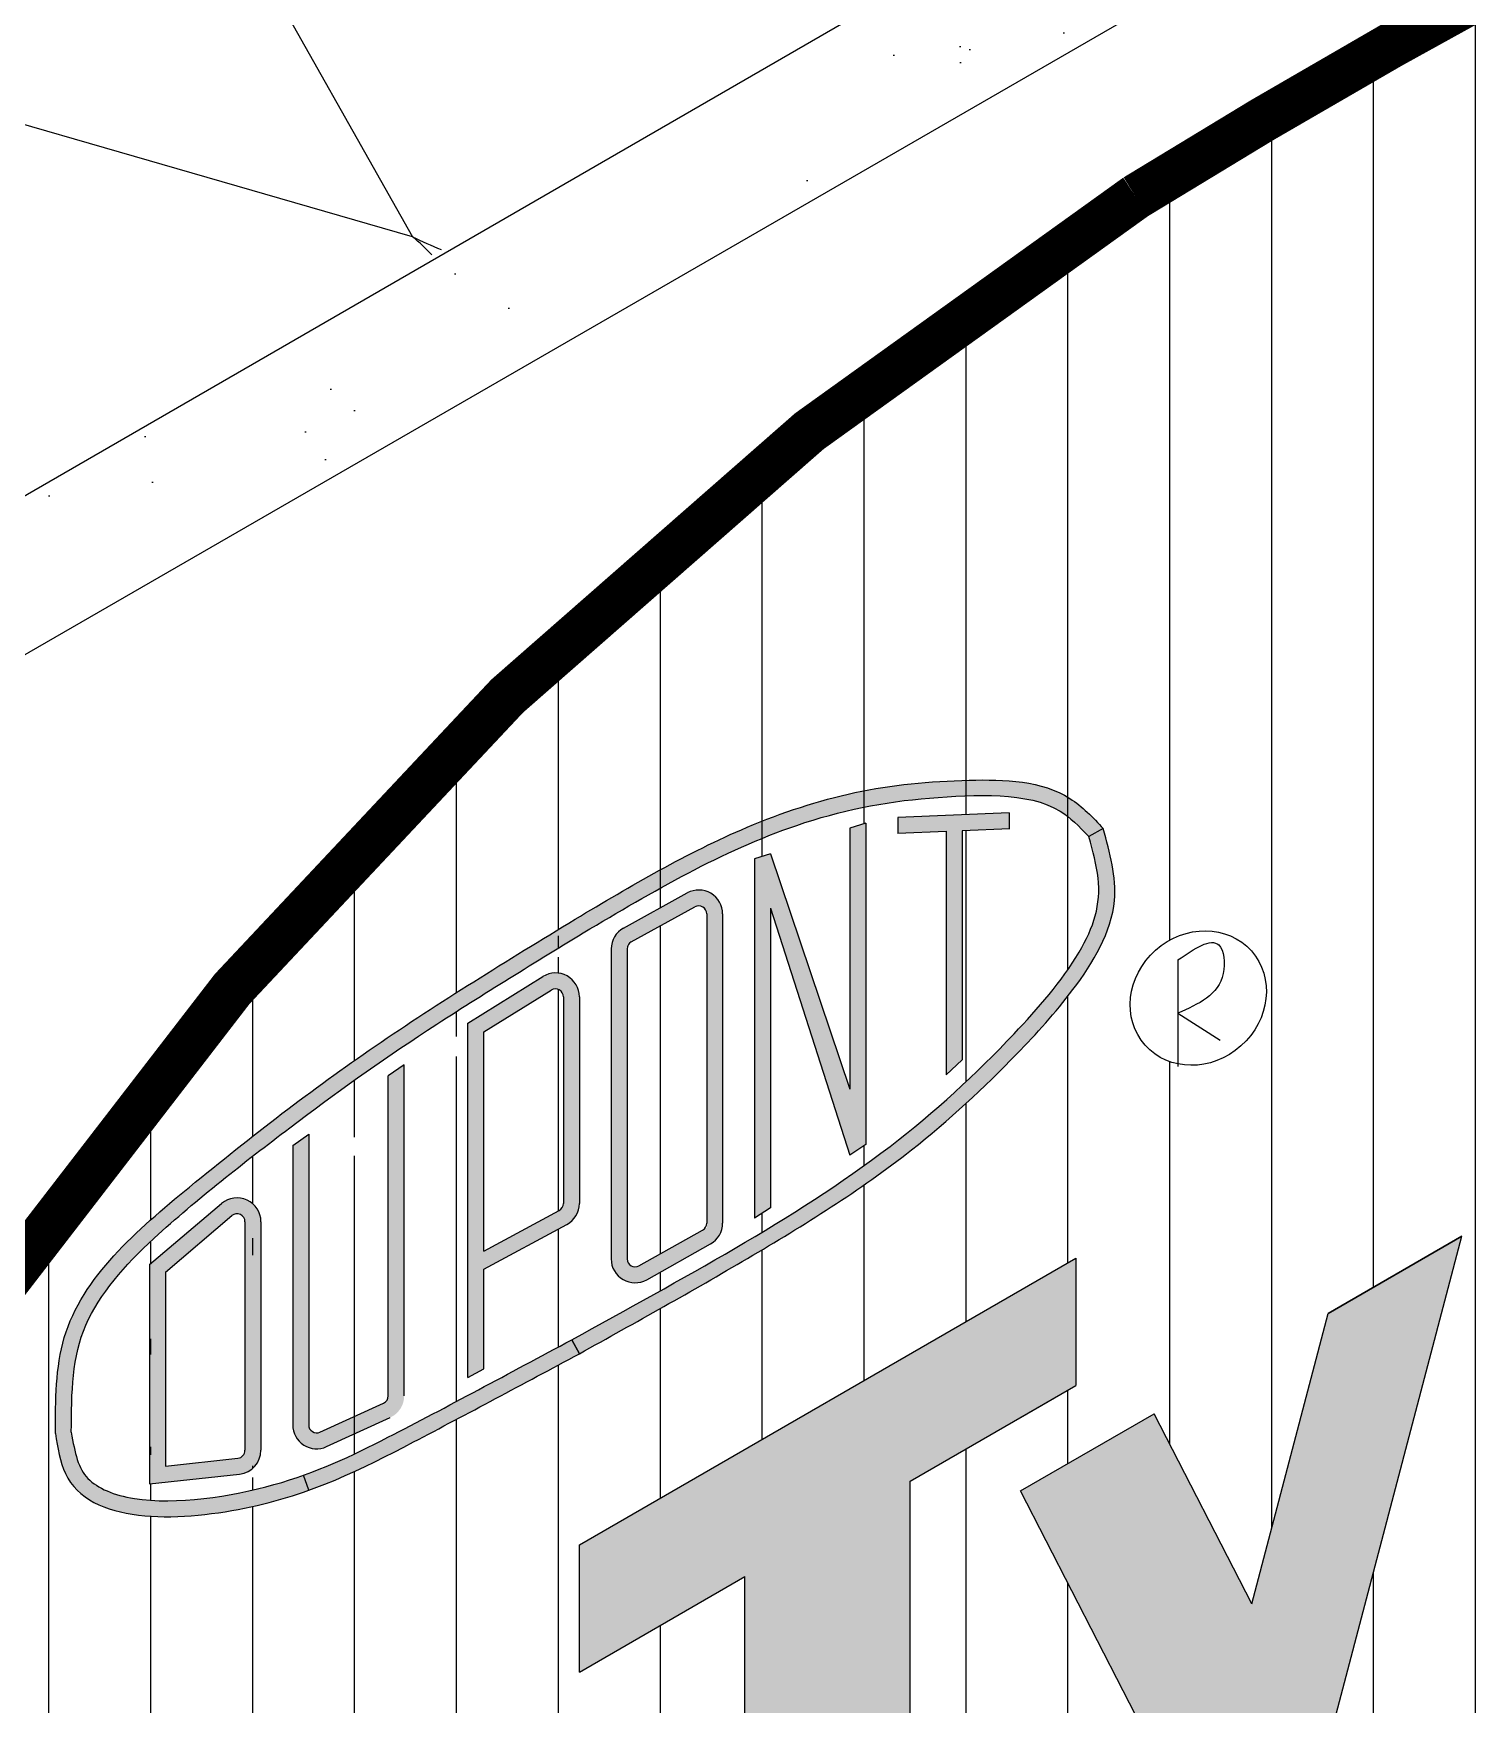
# Model space of a CAD drawing. Extents: x 0 to 51, y 0 to 66.
# Drawn here: x 16.77 to 19.6, y 54.405 to 57.686 of the extents above; entities that cross this region are included whole.
import ezdxf

# ---------------------------------------------------------------- set-up
doc = ezdxf.new("R2010")
doc.units = 0
doc.header["$LTSCALE"] = 1.5
doc.header["$MEASUREMENT"] = 0
doc.linetypes.add('DASHED', pattern=[0.75, 0.5, -0.25])
for name, color, linetype in [('DUPONTLOGO', 242, 'CONTINUOUS'), ('INSULATION', 40, 'CONTINUOUS'), ('STRUCTURE', 252, 'CONTINUOUS'), ('TYVEK', 160, 'DASHED')]:
    doc.layers.add(name, color=color, linetype=linetype)

# ---------------------------------------------------------------- blocks, each defined once
blk = doc.blocks.new('A$C1409495A')
at = {"layer": 'DUPONTLOGO', "color": 242}
for p, q in [((0.2343235615273898, 0.523827359091797), (0.2343235615273898, 1.616091367395711e-07)), ((0.2343235615273898, 0.2619137603504669), (0.4408312526641112, 0.1288168849679323))]:
    blk.add_line(p, q, dxfattribs=at)
blk.add_ellipse((0.333973993873542, 0.3360725358395484), major_axis=(0.2603864479023359, 0.231586749987972), ratio=0.9031737347499492, dxfattribs=at)
blk.add_spline([(0.2343235615273898, 0.523827359091797), (0.4345512185534517, 0.5967801724010542), (0.456416738787766, 0.4563911861724819), (0.2343235615273898, 0.2619137603504669)], degree=3, dxfattribs=at)

msp = doc.modelspace()

# ---------------------------------------------------------------- hatches: boundary and pattern name
at = {"layer": 'DUPONTLOGO'}
h = msp.add_hatch(color=242, dxfattribs=at)
edge = h.paths.add_edge_path()
edge.add_spline(control_points=[(18.86955356903741, 56.12476902220469), (18.84894165084626, 56.14658886426857), (18.78125276686862, 56.21824453183787), (18.59367937397502, 56.22411148387044), (18.38256824072445, 56.20408977210363), (18.11617365821061, 56.11547650507612), (17.94267155601426, 56.01220252696881), (17.83296675322975, 55.9469027337236)], knot_values=[0, 0, 0, 0, 0.220285061790062, 0.7234091388884258, 1.286951353986312, 1.843132986659582, 2.799533914085796, 2.799533914085796, 2.799533914085796, 2.799533914085796], degree=3, periodic=0)
edge.add_spline(control_points=[(17.83296675322975, 55.9469027337236), (17.69972389065578, 55.86551184472192), (17.43549411708173, 55.70410810604169), (17.09990930062855, 55.44583964000078), (16.81308360584043, 55.19879689537103), (16.81282758470479, 55.00208006528858), (16.81274323504925, 54.93726902220469)], knot_values=[0, 0, 0, 0, 1.163314494387957, 2.30693276554946, 3.267609377414544, 3.739631528208764, 3.739631528208764, 3.739631528208764, 3.739631528208764], degree=3, periodic=0)
edge.add_spline(control_points=[(16.81274323504925, 54.93726902220469), (16.81299871264426, 54.93564652311883), (16.81325419023923, 54.93402402403298), (16.81351089021999, 54.93240256565643)], knot_values=[0, 0, 0, 0, 0.0117372134535125, 0.0117372134535125, 0.0117372134535125, 0.0117372134535125], degree=3, periodic=0)
edge.add_line((16.81351089021999, 54.93240256565636), (16.84438523851907, 54.93729186409365))
edge.add_spline(control_points=[(16.8443852385191, 54.93729186409367), (16.84425551383069, 54.93809258390304), (16.84412609815215, 54.93889765350684), (16.84399691099838, 54.93970707741197)], knot_values=[0.001174582396085617, 0.001174582396085617, 0.001174582396085617, 0.001174582396085617, 0.002358172592853305, 0.002358172592853305, 0.002358172592853305, 0.002358172592853305], degree=3, periodic=0)
edge.add_spline(control_points=[(16.84399691100492, 54.93970707737223), (16.8441291217658, 55.01759292418039), (16.84583204278309, 55.08892383380081), (16.89950946743261, 55.21122958654378), (16.94875979349385, 55.26739546563569), (17.09088848412006, 55.39798165038847), (17.18425385686874, 55.46986442570464), (17.36096549641846, 55.60466580316226), (17.44987798146579, 55.66765670140636), (17.64261964207813, 55.79400445244717), (17.74579829332654, 55.85703722900182), (17.8489505001136, 55.92004975743509)], knot_values=[0.001204580648238207, 0.001204580648238207, 0.001204580648238207, 0.001204580648238207, 0.1148556554967574, 0.1148556554967574, 0.2297113109935148, 0.2297113109935148, 0.3984913275604529, 0.3984913275604529, 0.5672713441273911, 0.5672713441273911, 0.7479263056417517, 0.7479263056417517, 0.7479263056417517, 0.7479263056417517], degree=3, periodic=0)
edge.add_spline(control_points=[(17.8489505001136, 55.92004975743509), (17.98536226384209, 56.0012463845798), (18.1208960884907, 56.08105951782609), (18.3531213157286, 56.16023154928895), (18.43864046915638, 56.17766230171731), (18.61858734225174, 56.19168873048005), (18.72222050823297, 56.19755509653503), (18.80393532929196, 56.14744906629817), (18.8220521670471, 56.1294010363785), (18.8414563460266, 56.10898981155468)], knot_values=[0, 0, 0, 0, 0.2378461726929006, 0.2378461726929006, 0.3759363467751121, 0.3759363467751121, 0.5140265208573236, 0.5140265208573236, 0.5560477353908875, 0.5560477353908875, 0.5560477353908875, 0.5560477353908875], degree=3, periodic=0)
edge.add_line((18.84145634602669, 56.10898981155462), (18.86955356903739, 56.12476902220472))
for color, points in [(242, [(18.59248978480659, 56.12057930905227), (18.68489840204319, 56.12454953873775), (18.68489840204333, 56.15582836750492), (18.4661484020433, 56.14643002599014), (18.4661484020433, 56.11515119722297), (18.56123978480656, 56.11923668883587), (18.56123978480656, 55.64139231731711), (18.59248978480656, 55.67065728401722)]), (242, [(18.1848984020433, 55.35973469900564), (18.21614840204307, 55.38039754709122), (18.21614840204353, 55.96847971150949), (18.3723984020433, 55.48371178752008), (18.4036484020433, 55.50437463560583), (18.4036484020433, 56.13573818936518), (18.37239840204353, 56.12569463321422), (18.37239840204353, 55.61294396587989), (18.21614840204342, 56.07547685245912), (18.1848984020433, 56.06543329630806)]), (242, [(17.49739840204342, 55.66077476292394), (17.46614840204342, 55.63938446735618), (17.46614840204319, 55.01101686646402, -0.293438824916739), (17.45702408301389, 54.99680835591867), (17.33202408301386, 54.93961832753776, -0.5462656304043499), (17.30989840204319, 54.95382683808312), (17.3098984020433, 55.52472934773697), (17.27864840204342, 55.50253386562007), (17.27864840204319, 54.95382683808305, 0.5462656304051979), (17.34502544495533, 54.91120130644701), (17.47002544495544, 54.96839133482801, 0.2934388249164515), (17.4973984020433, 55.01101686646403)]), (182, [(19.57319920961216, 55.32418145490719), (19.310939683193, 55.17276584673144), (19.16099717132371, 54.60221062448909), (18.96943333224679, 54.97559706308279), (18.70717380582772, 54.82418145490719), (19.04584894042259, 54.16405320233123), (18.9236801567739, 53.69918145490728), (19.18593968319301, 53.85059706308286)]), (182, [(18.16590792846245, 54.65601902220469), (18.16590792846246, 53.65601902220466), (18.49066745488159, 53.84351902220466), (18.49066745488172, 54.84351902220466), (18.81542698130085, 55.03101902220466), (18.81542698130085, 55.28101902220466), (17.84114840204332, 54.71851902220466), (17.8411484020433, 54.46851902220466)])]:
    msp.add_hatch(color=color, dxfattribs=at).paths.add_polyline_path(points)
h = msp.add_hatch(color=242, dxfattribs=at)
edge = h.paths.add_edge_path()
edge.add_spline(control_points=[(18.86955356903741, 56.12476902220469), (18.88248076748727, 56.07726437144315), (18.91289003703409, 55.96551690076423), (18.81812493672638, 55.80953802304752), (18.67667308544145, 55.65415230129382), (18.47121768629898, 55.46328698933904), (18.17443134454749, 55.27910678733456), (17.95162065836342, 55.15503521923911), (17.84114840204333, 55.09351902220467)], knot_values=[0, 0, 0, 0, 0.07140672790437241, 0.16797347427779, 0.251697098529822, 0.3916885399395568, 0.5846187000068773, 0.7743438912938334, 0.7743438912938334, 0.7743438912938334, 0.7743438912938334], degree=3, periodic=0)
edge.add_line((17.84114840204333, 55.09351902220475), (17.82638285799791, 55.12106519556187))
edge.add_spline(control_points=[(17.82638280199293, 55.12106516440038), (18.04059567811049, 55.24033880544924), (18.25902544236465, 55.35444840788078), (18.5382265734134, 55.56729492700701), (18.61982029043935, 55.64308348289775), (18.74154747000279, 55.77136227827576), (18.78775122161019, 55.8242334030117), (18.85096707196448, 55.93051276699698), (18.86536389806548, 55.9761788212079), (18.85618586209216, 56.05312768108827), (18.8491760268474, 56.08046062619034), (18.8414563460266, 56.10898981155459)], knot_values=[0.0002505584379334802, 0.0002505584379334802, 0.0002505584379334802, 0.0002505584379334802, 0.3681301305683303, 0.3681301305683303, 0.5353339496185356, 0.5353339496185356, 0.6400473331687101, 0.6400473331687101, 0.7273425474151587, 0.7273425474151587, 0.7705355621334626, 0.7705355621334626, 0.7705355621334626, 0.7705355621334626], degree=3, periodic=0)
edge.add_line((18.8414563460266, 56.10898981155462), (18.86955356903732, 56.1247690222047))
h = msp.add_hatch(color=242, dxfattribs=at)
h.paths.add_polyline_path([(18.12239840204319, 55.95730313281419, 0.5705986825332914), (18.052915325573, 55.99836577402631), (17.92791532557288, 55.92954386010747, 0.273399769298696), (17.90364840204319, 55.88848121889536), (17.90364840204342, 55.27973012455995, 0.5736723652120749), (17.97351085375277, 55.23887865348595), (18.09851085375266, 55.30921715998581, 0.2709125763483426), (18.1223984020433, 55.35006863105981)])
h.paths.add_polyline_path([(17.93489840204343, 55.89771517630685), (18.06798737655316, 55.97099067988493, -0.5705986825352866), (18.0911484020433, 55.95730313281426), (18.0911484020433, 55.34093204595712), (17.95818588594642, 55.26611296753531, -0.5736723652121527), (17.9348984020433, 55.27973012455998)], flags=16)
h = msp.add_hatch(color=242, dxfattribs=at)
h.paths.add_polyline_path([(17.62239840204319, 55.04710784299526), (17.65364840205103, 55.06395141109847), (17.65364840214119, 55.25966986334707), (17.81651386736945, 55.34745340109244, 0.2758007751185078), (17.84114840183287, 55.38871630593509), (17.84114840200704, 55.79437583888215, 0.5880955590562669), (17.7695456642694, 55.83419800121648), (17.62239840228648, 55.74282629532031)])
h.paths.add_polyline_path([(17.65364840215747, 55.29517012090865), (17.80168689034502, 55.37496200433438, 0.2758007751164118), (17.80989840183275, 55.38871630594852), (17.80989840200704, 55.79437583889556, 0.5880955590582391), (17.78603082276112, 55.80764989300702), (17.65364840235515, 55.72544647705385)], flags=16)
at = {"layer": 'DUPONTLOGO', "linetype": 'CONTINUOUS'}
h = msp.add_hatch(color=256, dxfattribs=at)
edge = h.paths.add_edge_path()
edge.add_line((16.9973984020433, 55.26849674793117), (16.9973984020433, 54.83786174631568))
edge.add_line((16.9973984020433, 54.83786174631568), (17.1744188763916, 54.85741144371849))
edge.add_arc((17.16927340204319, 54.90400317816496), 0.04687500000000024, 276.3020641363324, 359.9999999999296)
edge.add_line((17.21614840204319, 54.9040031781649), (17.21614840204364, 55.35286320039556))
edge.add_arc((17.16927340204364, 55.35286320039562), 0.04687500000000024, 359.9999999999345, 490.3159340501479)
edge.add_line((17.13894519014633, 55.38860484540696), (16.9973984020433, 55.26849674793118))
edge = h.paths.add_edge_path(flags=16)
edge.add_line((17.02864840204319, 55.25402939120916), (17.0286484020433, 54.8727529097957))
edge.add_line((17.0286484020433, 54.87275290979569), (17.17098856015929, 54.88847260001616))
edge.add_arc((17.16927340204319, 54.90400317816496), 0.01562500000000008, 276.3020641363324, 359.9999999999296)
edge.add_line((17.18489840204307, 54.90400317816494), (17.18489840204364, 55.35286320039561))
edge.add_arc((17.16927340204364, 55.35286320039562), 0.01562500000000008, 359.9999999999345, 490.3159340501479)
edge.add_line((17.15916399807787, 55.36477708206608), (17.02864840204319, 55.25402939120916))
at = {"layer": 'DUPONTLOGO'}
h = msp.add_hatch(color=242, dxfattribs=at)
edge = h.paths.add_edge_path()
edge.add_spline(control_points=[(17.82638280199311, 55.12106516440038), (17.70366845119074, 55.0552821849047), (17.58105532322347, 54.9890074079559), (17.41165894831366, 54.9017163790143), (17.35871039747084, 54.87614874013573), (17.29989939207948, 54.85515729086886)], knot_values=[0.2810519083259743, 0.2810519083259743, 0.2810519083259743, 0.2810519083259743, 0.4864092395876137, 0.4864092395876137, 0.5821236414411974, 0.5821236414411974, 0.5821236414411974, 0.5821236414411974], degree=3, periodic=0)
edge.add_line((17.29989939207945, 54.85515729086886), (17.31040332554055, 54.82572879090927))
edge.add_spline(control_points=[(17.31040332554056, 54.82572879090925), (17.38447812810043, 54.8521727469208), (17.55106902571816, 54.93802810329474), (17.73097692417252, 55.03446392994401), (17.84114840204333, 55.09351902220467)], knot_values=[1.40530041600684, 1.40530041600684, 1.40530041600684, 1.40530041600684, 1.988796057392389, 2.910618207206029, 2.910618207206029, 2.910618207206029, 2.910618207206029], degree=3, periodic=0)
edge.add_line((17.84114834552182, 55.09351899190821), (17.82638280199315, 55.12106516440038))
h = msp.add_hatch(color=242, dxfattribs=at)
edge = h.paths.add_edge_path()
edge.add_line((17.31040332554056, 54.82572879090925), (17.29989939207947, 54.85515729086886))
edge.add_spline(control_points=[(17.29989939207945, 54.85515729086886), (17.28111517839363, 54.84845262962425), (17.26173289979909, 54.84221481352098), (17.15808492652425, 54.81300474979733), (17.04938802683841, 54.79644409678649), (16.92758689219841, 54.81570522772498), (16.89593866777881, 54.82913649733652), (16.85826765837044, 54.86754352068125), (16.8509328423153, 54.89687707390696), (16.8443852385191, 54.93729186409367)], knot_values=[0.002358172592853314, 0.002358172592853314, 0.002358172592853314, 0.002358172592853314, 0.03292931765770496, 0.03292931765770496, 0.1592148645761405, 0.1592148645761405, 0.221312472747484, 0.221312472747484, 0.2810519083259742, 0.2810519083259742, 0.2810519083259742, 0.2810519083259742], degree=3, periodic=0)
edge.add_line((16.8443852385191, 54.93729186409367), (16.81351089022002, 54.93240256565637))
edge.add_spline(control_points=[(16.81351089021999, 54.93240256565643), (16.81769229260425, 54.90599052658185), (16.84331653019638, 54.75735517350954), (17.10860473935418, 54.76475049034376), (17.27152203098251, 54.81184856163516), (17.31040332554056, 54.82572879090925)], knot_values=[0.0117372134535125, 0.0117372134535125, 0.0117372134535125, 0.0117372134535125, 0.2029254331721758, 1.099028038328669, 1.405300416006835, 1.405300416006835, 1.405300416006835, 1.405300416006835], degree=3, periodic=0)
at = {"layer": 'STRUCTURE', "linetype": 'CONTINUOUS'}
h = msp.add_hatch(dxfattribs=at)
h.set_pattern_fill('AR-SAND', color=256, scale=0.25, style=0)
h.set_pattern_definition([(37.50000000000001, (103.7793504065138, 3.500000000000014), (-0.01574833952740204, 0.4817059422532897), [0, -0.38, 0, -0.425, 0, -0.40625]), (7.499999999999999, (103.7793504065138, 3.500000000000014), (0.4424441763169318, 0.7055365163074351), [0, -0.205, 0, -0.3425, 0, -0.13125]), (327.5, (103.4718504065138, 3.500000000000014), (0.7785354654378738, 0.001414763384241124), [0, -0.125, 0, -0.45, 0, -0.5875]), (317.5, (103.4718504065138, 3.500000000000014), (0.7515316511430733, 0.2194188912335623), [0, -0.0625, 0, -0.295, 0, -0.3375])])
h.paths.add_polyline_path([(14.47757610358921, 51.54904427125452, -0.02073115222964427), (14.72348288612952, 53.01589328487336, -0.04506024657635373), (15.05331889485797, 54.091243832628, -0.06032015627787331), (15.52267200237836, 54.93395481086281, -0.02256722528568555), (16.72655473108049, 56.45062287961952), (16.45592179239788, 56.60687287961952, 0.02256722528565227), (15.25203906369742, 55.09020481086514, 0.06032015627807897), (14.78268595617516, 54.24749383262763, 0.04506024657631969), (14.45284994744699, 53.1721432848738, 0.02073115222964958), (14.20694316490657, 51.70529427125459, -0.04479910819462923), (14.00939255172474, 50.79708494693288, -0.0209138494887252), (13.81297584843885, 50.25145680140049, -0.05565526587534104), (13.48405104744779, 49.64729452677008, -0.01612494577826756), (12.87029473836022, 48.82638948952726, -0.03370422444087456), (12.36282451923945, 48.27243360529557), (11.33777388602156, 47.29468864628181), (10.8468198664035, 47.02679466678979), (11.11745280508615, 46.87054466678978), (11.60840682470408, 47.13843864628179), (12.63345745792208, 48.11618360529557, 0.03370422444086479), (13.14092767704273, 48.67013948952708, 0.01612494577826873), (13.75468398613035, 49.49104452676995, 0.05565526587535749), (14.08360878712148, 50.09520680140056, 0.02091384948871565), (14.2800254904073, 50.64083494693269, 0.04479910819463601)])
h.paths.add_polyline_path([(23.83910543946423, 60.55705594572972), (23.55390397777052, 60.71304441296461), (16.45592179239788, 56.60687287961952), (16.72655473108048, 56.45062287961952)])
at = {"layer": 'TYVEK', "linetype": 'CONTINUOUS'}
h = msp.add_hatch(dxfattribs=at)
h.set_pattern_fill('_USER', color=23, scale=0.2, angle=90, style=0, pattern_type=0)
h.set_pattern_definition([(90, (42.79999999999998, 3.500000000000014), (-0.2, 1.224606353822377e-17), [])])
h.paths.add_polyline_path([(15.28244877896424, 51.53622390892712, -0.2669366406480506), (11.19627177796821, 46.22164642973721), (11.19627177796822, 36.92071968723344), (15.97944341084719, 39.6822851170563), (15.97944341084719, 43.45547971532748), (15.27794305459883, 43.05046829581088), (15.27794305459883, 43.11654015095466), (13.97762064546364, 42.3657986580071), (13.97762064546363, 42.29972680286338), (12.88263237627201, 41.6675350308861), (12.88263237627202, 41.73360688602986), (12.53057395804197, 41.53034586349426), (12.53057395804197, 42.79472940744879), (12.88263237627201, 42.9979904299844), (12.88263237627202, 44.49562602721156), (12.53057395804197, 44.29236500467597), (12.53057395804197, 45.55674854863052), (16.72498974202049, 47.97839563060373), (16.72498974202049, 47.61305699473584, 0.1290037693331235), (17.70736681524918, 49.68366510849619, -0.1847270097084909), (19.00927133309564, 52.19696834358501), (23.83910543946422, 54.98099059666893), (23.83910543946422, 54.98209827977406), (23.83910543946422, 60.19931351734166), (19.68871682328808, 57.80308553255076, 0.01524367616600851), (18.93316639457735, 57.36528354336131, 0.2219802846438512)])
h.paths.add_polyline_path([(18.18169958880292, 52.86872959777762), (18.3073915425382, 52.94129788110168, 0.3993521555092932), (18.38587155700055, 52.90906510018282, 0.4628738758270098), (18.46049146952883, 53.01907068438528, 0.3831592690512586), (18.33039337205946, 53.03561536995712, -0.3469283405921685), (18.17042159481735, 53.14839408117781, -0.347709804075195), (18.32541168243228, 53.39810455212717, -0.3833598428823153), (18.59835388284418, 53.34104615900976), (18.47694654555352, 53.27095160014336, 0.3053987772463052), (18.35092852116279, 53.29191674135619, 2.302274759758288e-05), (18.35091894208503, 53.29191237141945, 0.4995739648536585), (18.30421266689765, 53.19139160105583, 0.3169971070562109), (18.37163869641156, 53.16414868686372, -0.3848399220598366), (18.60360494619653, 53.08433568824922, -0.3513303134366533), (18.47133591670912, 52.81769851238387, -0.08200931940635665), (18.4055512318172, 52.78542374621653, -0.4325825023771808)], flags=16)
h.paths.add_polyline_path([(18.16590792846245, 53.65601902220467), (18.16590792846244, 54.65601902220461), (17.84114840204331, 54.46851902220466), (17.8411484020433, 54.71851902220467), (18.81542698130084, 55.28101902220467), (18.81542698130085, 55.03101902220465), (18.4906674548817, 54.84351902220464), (18.49066745488159, 53.84351902220467)], flags=16)
h.paths.add_polyline_path([(18.61949231451612, 53.2229793815717), (18.61949231451612, 53.35888658157171), (18.72029734734363, 53.41708639441036), (18.72029734734364, 53.62053647730975), (18.85620454734362, 53.69900253581454), (18.85620454734363, 53.49555245291513), (18.95700958017116, 53.55375226575378), (18.95700958017116, 53.41784506575375), (18.85620454734365, 53.35964525291514), (18.85620454734365, 53.21127153666524, 0.4361565547312338), (18.89480957169496, 53.18781828442659), (18.95700958017116, 53.22372947606392), (18.95700958017116, 53.10331852777988), (18.87792833769457, 53.05766095114822, -0.6348811617643291), (18.72029734734363, 53.15973020226102), (18.72029734734363, 53.28117919441034)], flags=16)
h.paths.add_polyline_path([(18.92368015677393, 53.69918145490733), (19.0458489404226, 54.16405320233123), (18.70717380582771, 54.82418145490721), (18.96943333224684, 54.97559706308273), (19.16099717132372, 54.6022106244891), (19.31093968319304, 55.17276584673159), (19.57319920961216, 55.32418145490722), (19.18593968319302, 53.85059706308287)], flags=16)
edge = h.paths.add_edge_path(flags=16)
edge.add_spline(control_points=[(16.81274323504925, 54.93726902220469), (16.81716020350908, 54.90921753186406), (16.84108215407916, 54.75729288683891), (17.10860473935416, 54.76475049034376), (17.2715220309825, 54.81184856163516), (17.31040332554056, 54.82572879090926)], knot_values=[0, 0, 0, 0, 0.08117017326887306, 0.4396112153314705, 0.5621201664027327, 0.5621201664027327, 0.5621201664027327, 0.5621201664027327], degree=3, periodic=0)
edge.add_line((17.31040332554055, 54.82572879090927), (17.29989939207946, 54.85515729086888))
edge.add_spline(control_points=[(16.84399691099838, 54.93970707741197), (16.85064657092337, 54.8980435408515), (16.85790170204004, 54.86791662704464), (16.89593866777881, 54.82913649733652), (16.92758689219841, 54.81570522772498), (17.04938802683841, 54.79644409678649), (17.15808492652425, 54.81300474979733), (17.26173289979909, 54.842214813521), (17.28111517839363, 54.84845262962426), (17.29989939207946, 54.85515729086887)], knot_values=[0.001174582396085617, 0.001174582396085617, 0.001174582396085617, 0.001174582396085617, 0.06209760817134347, 0.06209760817134347, 0.1241952163426869, 0.1241952163426869, 0.2504807632611225, 0.2504807632611225, 0.2810519083259725, 0.2810519083259725, 0.2810519083259725, 0.2810519083259725], degree=3, periodic=0)
edge.add_spline(control_points=[(17.29989939207946, 54.85515729086887), (17.35871039747084, 54.87614874013574), (17.41165894831365, 54.90171637901431), (17.58105532322347, 54.9890074079559), (17.70366845119074, 55.0552821849047), (17.82638280199311, 55.12106516440038)], knot_values=[0.2810519083259725, 0.2810519083259725, 0.2810519083259725, 0.2810519083259725, 0.3767663101795581, 0.3767663101795581, 0.5821236414411975, 0.5821236414411975, 0.5821236414411975, 0.5821236414411975], degree=3, periodic=0)
edge.add_line((17.82638280199313, 55.1210651644004), (17.84114834552125, 55.09351899190925))
edge.add_spline(control_points=[(17.84114840204333, 55.09351902220467), (17.73097692417251, 55.03446392994402), (17.55106902571816, 54.93802810329475), (17.38447812810042, 54.8521727469208), (17.31040332554056, 54.82572879090926)], knot_values=[0.5621201664027327, 0.5621201664027327, 0.5621201664027327, 0.5621201664027327, 0.9308490263281911, 1.164247282882417, 1.164247282882417, 1.164247282882417, 1.164247282882417], degree=3, periodic=0)
h.paths.add_polyline_path([(16.9973984020433, 54.8378617463157), (16.99739840204331, 55.26849674793116), (17.13894519014633, 55.38860484540696, -0.6390099729073767), (17.21614840204364, 55.35286320039564), (17.21614840204319, 54.9040031781649, -0.3823525855096294), (17.1744188763916, 54.8574114437185)], flags=16)
h.paths.add_polyline_path([(17.02864840204331, 54.87275290979569), (17.02864840204319, 55.25402939120916), (17.15916399807787, 55.36477708206608, -0.6390099729074262), (17.18489840204364, 55.35286320039564), (17.18489840204306, 54.89000876808231)], flags=0)
edge = h.paths.add_edge_path(flags=16)
edge.add_spline(control_points=[(16.81274323504925, 54.93726902220469), (16.81282758470478, 55.00208006528858), (16.81308360584043, 55.19879689537104), (17.09990930062855, 55.4458396400008), (17.43549411708172, 55.70410810604171), (17.69972389065576, 55.86551184472196), (17.83296675322975, 55.9469027337236)], knot_values=[0, 0, 0, 0, 0.188808860317685, 0.5730795050637295, 1.030526813528331, 1.49585261128351, 1.49585261128351, 1.49585261128351, 1.49585261128351], degree=3, periodic=0)
edge.add_spline(control_points=[(17.83296675322975, 55.9469027337236), (17.94267155601425, 56.01220252696882), (18.11617365821058, 56.11547650507613), (18.38256824072445, 56.20408977210363), (18.59367937397501, 56.22411148387046), (18.78125276686862, 56.2182445318379), (18.84894165084624, 56.14658886426857), (18.86955356903741, 56.12476902220469)], knot_values=[0, 0, 0, 0, 0.3825603709704853, 0.6050330240397936, 0.830449910078948, 1.031699540918293, 1.119813565634334, 1.119813565634334, 1.119813565634334, 1.119813565634334], degree=3, periodic=0)
edge.add_spline(control_points=[(18.86955356903741, 56.12476902220469), (18.8824807674873, 56.07726437144314), (18.91289003703422, 55.96551690076426), (18.81812493672641, 55.80953802304752), (18.67667308544151, 55.65415230129383), (18.4712176862988, 55.46328698933905), (18.17443134454754, 55.27910678733457), (17.95162065836341, 55.1550352192391), (17.84114840204333, 55.09351902220467)], knot_values=[0, 0, 0, 0, 0.142813455808722, 0.3359469485555571, 0.5033941970596212, 0.7833770798790906, 1.169237400013739, 1.54868778258763, 1.54868778258763, 1.54868778258763, 1.54868778258763], degree=3, periodic=0)
edge.add_line((17.84114840204331, 55.09351902220467), (17.82638285802371, 55.12106519551395))
edge.add_spline(control_points=[(17.82638280199293, 55.12106516440038), (18.04059567811049, 55.24033880544924), (18.25902544236465, 55.35444840788078), (18.5382265734134, 55.56729492700701), (18.61982029043935, 55.64308348289775), (18.74154747000279, 55.77136227827576), (18.78775122161019, 55.8242334030117), (18.85096707196448, 55.93051276699698), (18.86536389806548, 55.9761788212079), (18.85618586209216, 56.05312768108827), (18.8491760268474, 56.08046062619034), (18.8414563460266, 56.10898981155459)], knot_values=[0.0002505584379334802, 0.0002505584379334802, 0.0002505584379334802, 0.0002505584379334802, 0.3681301305683303, 0.3681301305683303, 0.5353339496185356, 0.5353339496185356, 0.6400473331687101, 0.6400473331687101, 0.7273425474151587, 0.7273425474151587, 0.7705355621334626, 0.7705355621334626, 0.7705355621334626, 0.7705355621334626], degree=3, periodic=0)
edge.add_spline(control_points=[(18.8414563460266, 56.10898981155468), (18.8220521670471, 56.1294010363785), (18.80393532929196, 56.14744906629817), (18.72222050823297, 56.19755509653503), (18.61858734225174, 56.19168873048005), (18.43864046915638, 56.17766230171731), (18.3531213157286, 56.16023154928895), (18.1208960884907, 56.08105951782609), (17.98536226384209, 56.0012463845798), (17.8489505001136, 55.92004975743509)], knot_values=[0, 0, 0, 0, 0.04202121453356389, 0.04202121453356389, 0.1801113886157754, 0.1801113886157754, 0.3182015626979868, 0.3182015626979868, 0.5560477353908875, 0.5560477353908875, 0.5560477353908875, 0.5560477353908875], degree=3, periodic=0)
edge.add_spline(control_points=[(16.84399691100492, 54.93970707737223), (16.8441291217658, 55.01759292418039), (16.84583204278309, 55.08892383380081), (16.89950946743261, 55.21122958654378), (16.94875979349385, 55.26739546563569), (17.09088848412006, 55.39798165038847), (17.18425385686874, 55.46986442570464), (17.36096549641846, 55.60466580316226), (17.44987798146579, 55.66765670140636), (17.64261964207813, 55.79400445244717), (17.74579829332654, 55.85703722900182), (17.8489505001136, 55.92004975743509)], knot_values=[0.001204580648238207, 0.001204580648238207, 0.001204580648238207, 0.001204580648238207, 0.1148556554967574, 0.1148556554967574, 0.2297113109935148, 0.2297113109935148, 0.3984913275604529, 0.3984913275604529, 0.5672713441273911, 0.5672713441273911, 0.7479263056417517, 0.7479263056417517, 0.7479263056417517, 0.7479263056417517], degree=3, periodic=0)
edge.add_spline(control_points=[(17.8489505001136, 55.92004975743509), (17.98536226384209, 56.0012463845798), (18.1208960884907, 56.08105951782609), (18.3531213157286, 56.16023154928895), (18.43864046915638, 56.17766230171731), (18.61858734225174, 56.19168873048005), (18.72222050823297, 56.19755509653503), (18.80393532929196, 56.14744906629817), (18.8220521670471, 56.1294010363785), (18.8414563460266, 56.10898981155468)], knot_values=[0, 0, 0, 0, 0.2378461726929006, 0.2378461726929006, 0.3759363467751121, 0.3759363467751121, 0.5140265208573236, 0.5140265208573236, 0.5560477353908875, 0.5560477353908875, 0.5560477353908875, 0.5560477353908875], degree=3, periodic=0)
edge.add_line((18.84145634602666, 56.10898981155462), (18.86955356903738, 56.12476902220472))
edge.add_spline(control_points=[(18.86955356903741, 56.12476902220469), (18.84894165084624, 56.14658886426857), (18.78125276686862, 56.2182445318379), (18.59367937397501, 56.22411148387046), (18.38256824072445, 56.20408977210363), (18.11617365821058, 56.11547650507613), (17.94267155601425, 56.01220252696882), (17.83296675322975, 55.9469027337236)], knot_values=[0, 0, 0, 0, 0.0881140247160408, 0.2893636555553862, 0.5147805415945406, 0.7372531946638489, 1.119813565634334, 1.119813565634334, 1.119813565634334, 1.119813565634334], degree=3, periodic=0)
h.paths.add_polyline_path([(19.39794336979421, 53.63032525368968, -0.2576403943727378), (19.55297872100489, 53.91911130825404, -0.4351274600594111), (19.82572011840961, 53.88783494491321), (19.68655521120149, 53.80748804827489, 0.3602356893497598), (19.56555752285257, 53.79345020376842, 0.3084390351175669), (19.53495858111062, 53.66138616317053, 0.3993521555107764), (19.6134385955731, 53.62915338225138, 0.3480232729077876), (19.71477559283512, 53.74750033473525), (19.85384449399484, 53.8277918022557, -0.2914129419645201), (19.6989029552816, 53.53778679445239, -0.08200931940624141), (19.63311827038977, 53.5055120282851, -0.5131396402506218)], flags=16)
h.paths.add_polyline_path([(17.62239840204318, 55.04710784299527), (17.62239840228648, 55.74282629532033), (17.7695456642694, 55.83419800121648, -0.58809555905631), (17.84114840200704, 55.79437583888215), (17.84114840183287, 55.38871630593509, -0.2758007751185076), (17.81651386736945, 55.34745340109244), (17.65364840214119, 55.25966986334708), (17.65364840205103, 55.06395141109848)], flags=16)
h.paths.add_polyline_path([(17.65364840215744, 55.29517012090895), (17.65364840235515, 55.72544647705386), (17.78603082276112, 55.80764989300702, -0.5880955590573183), (17.80989840200704, 55.7943758388956), (17.80989840182875, 55.37938796122627)], flags=0)
h.paths.add_polyline_path([(17.90364840204342, 55.27973012455995), (17.90364840204319, 55.88848121889536, -0.2733997692991404), (17.92791532557295, 55.92954386010751), (18.052915325573, 55.99836577402631, -0.5705986825334414), (18.12239840204319, 55.95730313281417), (18.1223984020433, 55.35006863105981, -0.2709125763483423), (18.09851085375266, 55.30921715998581), (17.97351085375277, 55.23887865348595, -0.5736723652121252)], flags=16)
h.paths.add_polyline_path([(17.95818588594642, 55.26611296753531, -0.5736723652121531), (17.9348984020433, 55.27973012455998), (17.93489840204342, 55.89771517630685), (18.06798737655316, 55.97099067988493, -0.5705986825351363), (18.0911484020433, 55.95730313281426), (18.0911484020433, 55.34093204595711)], flags=0)
h.paths.add_polyline_path([(19.86364803239633, 53.88963372159146, -0.2576403943727814), (20.01868338360706, 54.17841977615584, -0.4351274600593037), (20.29142478101173, 54.14714341281498), (20.15225987380362, 54.06679651617667, 0.3602356893496513), (20.03126218545472, 54.0527586716702, 0.3084390351175845), (20.00066324371274, 53.92069463107231, 0.399352155510982), (20.07914325817525, 53.88846185015314, 0.3480232729078493), (20.18048025543727, 54.00680880263704), (20.33345680702485, 54.0951298558758, -0.1028428954583946), (20.31123484159803, 54.15802465916605, -0.2576403943726044), (20.46627019280877, 54.44681071373021, -0.535021084852147), (20.76658803141316, 54.36179058631144, -0.2970257038306059), (20.61219442708546, 54.06548619992854, -0.08200931940611521), (20.54640974219373, 54.03321143376129, -0.3897296338739039), (20.33345680702485, 54.0951298558758), (20.3195491565958, 54.08710027015679, -0.2914129419631868), (20.16460761788384, 53.79709526235423, -0.08200931940649726), (20.09882293299181, 53.76482049618684, -0.5131396402504492)], flags=16)
h.paths.add_polyline_path([(18.18489840204331, 55.35973469900564), (18.1848984020433, 56.06543329630806), (18.21614840204341, 56.07547685245911), (18.37239840204353, 55.61294396587987), (18.37239840204353, 56.12569463321422), (18.40364840204331, 56.13573818936517), (18.40364840204331, 55.50437463560582), (18.3723984020433, 55.48371178752009), (18.21614840204353, 55.9684797115095), (18.21614840204307, 55.38039754709121)], flags=16)
h.paths.add_polyline_path([(18.56123978480656, 55.64139231731712), (18.56123978480656, 56.11923668883587), (18.46614840204331, 56.11515119722298), (18.4661484020433, 56.14643002599013), (18.6848984020433, 56.15582836750493), (18.68489840204318, 56.12454953873777), (18.59248978480656, 56.12057930905227), (18.59248978480656, 55.67065728401722)], flags=16)
h.paths.add_polyline_path([(19.89795873603131, 54.65601902220465), (19.62732579734867, 55.35543145490725), (19.88958532376782, 55.50684706308275), (20.06033849924094, 55.06555970748369), (20.23109167471395, 55.70401584673161), (20.49335120113309, 55.85543145490724), (20.22271826245045, 54.84351902220465)], flags=16)
h.paths.add_polyline_path([(20.44825005291444, 54.1890855686467, -0.02640882966203067), (20.44427993266079, 54.20115155405674, 0.05170444221424401)], flags=0)
edge = h.paths.add_edge_path(flags=16)
edge.add_ellipse((19.05601408050345, 55.79198247936978), major_axis=(0.1041545791608831, 0.09263469999524446), ratio=0.9031737347499265, start_angle=-3.467448550509289e-11, end_angle=213.8665434005323, ccw=False)
edge.add_ellipse((19.05601408050345, 55.79198247936978), major_axis=(0.1041545791608831, 0.09263469999524446), ratio=0.9031737347499265, start_angle=213.8665434005323, end_angle=359.99999999996527, ccw=False)
edge = h.paths.add_edge_path(flags=16)
edge.add_spline(control_points=[(19.01615390756498, 55.86708440867067), (19.04847584612173, 55.88900395589726), (19.10234761817832, 55.92553780579927), (19.11515492567268, 55.8063723365568), (19.05605282952113, 55.78007314888565), (19.01615390756498, 55.76231896917415)], knot_values=[0, 0, 0, 0, 0.2131037953859143, 0.3551853509425856, 0.6503918016511808, 0.6503918016511808, 0.6503918016511808, 0.6503918016511808], degree=3, periodic=0)
edge.add_line((19.01615390756498, 55.76231896917416), (19.01615390756498, 55.86708440867068))
h.paths.add_polyline_path([(20.83269763247197, 54.19236370881826), (20.78365634590646, 54.81793352969152), (20.91956354590647, 54.89639958819643), (20.93862681145344, 54.41045406582786), (21.00772892142088, 54.94730189148284), (21.12542800917811, 55.0152554914829), (21.19453011914553, 54.55819990941041), (21.21359338469253, 55.06615779476935), (21.34950058469252, 55.14462385327421), (21.30045929812701, 54.46242603240073), (21.13371892380428, 54.36615843240072), (21.0665784652995, 54.67585156329778), (20.99943800679469, 54.28863130881822)], flags=16)
edge = h.paths.add_edge_path(flags=16)
edge.add_spline(control_points=[(21.26510250594598, 55.72713047850671), (21.25909160346949, 55.64764793582226), (21.24285719475446, 55.43297932512769), (20.9770320614292, 55.20656142789677), (20.6206098535786, 55.19761020982912), (20.55454379717324, 55.3487593196499), (20.53294672555091, 55.39817014160694)], knot_values=[0, 0, 0, 0, 0.2331751422885631, 0.6297657592854154, 0.9450620448586093, 1.098190714087239, 1.098190714087239, 1.098190714087239, 1.098190714087239], degree=3, periodic=0)
edge.add_spline(control_points=[(20.532946725551, 55.39817014160694), (20.51777105116815, 55.48374194842327), (20.49055077829651, 55.63723021345169), (20.55013437808958, 55.89139317501339), (20.75396672272805, 56.05004219611501), (20.97608564590325, 56.08547990762864), (21.22548882137427, 56.0704461706142), (21.25124584105096, 55.90817728520996), (21.26510250594617, 55.82088047850679)], knot_values=[0, 0, 0, 0, 0.2591187214942887, 0.464775543233523, 0.7517583366371648, 0.9596592354267609, 1.159852938350305, 1.392956665632412, 1.392956665632412, 1.392956665632412, 1.392956665632412], degree=3, periodic=0)
edge.add_line((21.26510250594617, 55.82088047850682), (20.74747786196676, 55.52202975096607))
edge.add_arc((20.86948604315914, 55.5539768555232), 0.1261214246964334, 194.6731326845643, 367.7023353972564)
edge.add_line((20.99446956726328, 55.57088047850671), (21.26510250594598, 55.72713047850674))
h.paths.add_polyline_path([(21.37597584527393, 54.50602553122425), (21.37597584527392, 54.9590495312243), (21.51188304527395, 55.03751558972913), (21.51188304527395, 55.00669867978523, -0.3188248953897588), (21.71824713704291, 55.09525642638552), (21.68007368491411, 54.95277461071305, 0.4035437565147288), (21.51188304527395, 54.84253821743668), (21.51188304527395, 54.58449158972906)], flags=16)
edge = h.paths.add_edge_path(flags=0)
edge.add_spline(control_points=[(20.70246938159278, 55.68354409270616), (20.68801436166646, 55.69732804234643), (20.68801436166646, 55.71762420617303), (20.689274646858, 55.78096644024937), (20.71211380158218, 55.82298907831843), (20.7724669158082, 55.87810982716617), (20.8567532247647, 55.91867002725864), (20.95977145445499, 55.93322973055182), (21.03144024280223, 55.92400235689509), (21.0336515482451, 55.87186947120496)], knot_values=[0.1693351350576057, 0.1693351350576057, 0.1693351350576057, 0.1693351350576057, 0.2360340609454792, 0.2360340609454792, 0.3507194281854419, 0.3507194281854419, 0.4654047954254047, 0.4654047954254047, 0.5437012250705168, 0.5437012250705168, 0.5437012250705168, 0.5437012250705168], degree=3, periodic=0)
edge.add_line((21.0336515482451, 55.87186947120496), (20.70246938159278, 55.68354409270616))
h.paths.add_polyline_path([(13.05583745702891, 46.30265921398444, -0.3537160203436858), (12.882632376272, 46.00265921398442, -0.5560120530370709), (12.69872038897154, 46.10412111198047, -0.3458248453515412), (12.882632376272, 46.40265921398441, -0.546252201092842)], flags=16)
h.paths.add_polyline_path([(12.91896908633871, 46.23457648619961, -0.3537160203435483), (12.87566781614951, 46.15957648619963, -0.5560120530374172), (12.82968981932436, 46.18494196069864, -0.3458248453516654), (12.87566781614952, 46.25957648619963, -0.5462522010926915)], flags=0)
h.paths.add_polyline_path([(21.78494935107128, 55.00892676656355, -0.1092296168432912), (21.9833071838687, 55.13980844304919, 0.1905419740584758), (21.97336925793602, 55.19032406238929, 0.353186884368694), (21.92060563521573, 55.1920381809452, 0.2690001157083149), (21.86374034054023, 55.12702977741985), (21.7474068919179, 55.05986462954198, -0.1102468081658307), (21.79023531882035, 55.19379933206054, -0.2386701257831889), (21.97169487941444, 55.28183273702051, -0.4337921550029443), (22.10100627162595, 55.14097780288132), (22.10100627162595, 54.92462204304917), (21.98330718386873, 54.85666844304917), (21.98330718386873, 54.88632241107057, -0.4058134010115785), (21.8026396105501, 54.82021608059802, -0.4824874664261117)], flags=16)
h.paths.add_polyline_path([(21.37612342944428, 55.50943780585268), (21.37612342944462, 56.76241506404651), (21.64675636812726, 56.91866506404653), (21.64675636812703, 56.09351902220363), (21.97151589454628, 56.70885023855426), (22.24214883322892, 56.86510023855426), (21.91738930680967, 56.24976902220356), (22.24214883322893, 56.00943780585266), (21.97151589454629, 55.85318780585266), (21.64675636812703, 56.09351902220362), (21.64675636812692, 55.66568780585266)], flags=16)
h.paths.add_polyline_path([(21.86243550226844, 54.95117345693466, -0.303876555579134), (21.88162204527023, 54.99633862314867, -0.1081086455131529), (21.97701423010097, 55.04930858689976, -0.0009435784860126167), (21.97701423010099, 54.96403431868712, -0.2711281288729691), (21.91061211631704, 54.91197558344007, -0.4382804466206374)], flags=0)
h.paths.add_polyline_path([(22.14394497009267, 54.77952871216769), (22.14394497009266, 54.9494127121677), (22.14394497009266, 55.08531991216771), (22.14394497009266, 55.40243671216768), (22.26164405784987, 55.47039031216767), (22.26164405784988, 55.43454828166372, -0.2200211352481369), (22.34625329967579, 55.51923948071161, -0.5384264693973675), (22.58126908574771, 55.38843696116405, -0.2127480191107527), (22.4635699979963, 55.13394830806941, -0.08923826883685025), (22.35468587997282, 55.0677757687782, -0.1510529132693667), (22.26164405784988, 55.0561597268358), (22.26164405784988, 54.84748231216781)], flags=16)
h.paths.add_polyline_path([(19.77926276566755, 57.21908087933581, -0.3458248453514478), (19.96317475296804, 57.51761898133964, -0.546252201092871), (20.13637983372491, 57.4176189813396, -0.3537160203436365), (19.96317475296802, 57.11761898133962, -0.5560120530374257)], flags=16)
h.paths.add_polyline_path([(19.91023219602041, 57.29990172805379, -0.3458248453517042), (19.9562101928455, 57.37453625355482, -0.5462522010929856), (19.99951146303474, 57.34953625355483, -0.3537160203436638), (19.9562101928455, 57.27453625355483, -0.5560120530364786)], flags=0)
h.paths.add_polyline_path([(22.2816256101306, 55.2520278917619, -0.3108884899090845), (22.35542768876219, 55.37730571034308, -0.6341536017401154), (22.44116144752154, 55.32958895121265, -0.2127480191120936), (22.39822482030962, 55.23675149056317, -0.1005835782639767), (22.35295021180967, 55.21061218315757, -0.4661169018352297)], flags=0)
edge = h.paths.add_edge_path(flags=16)
edge.add_ellipse((22.66226287167348, 54.96393465073847), major_axis=(0.1041545791609349, 0.09263469999518924), ratio=0.9031737347499496, start_angle=0, end_angle=360)
edge = h.paths.add_edge_path(flags=16)
edge.add_spline(control_points=[(22.62240269873502, 55.03903658003937), (22.65472463729176, 55.06095612726595), (22.70859640934835, 55.09748997716796), (22.72140371684271, 54.97832450792549), (22.66230162069116, 54.95202532025435), (22.62240269873502, 54.93427114054283)], knot_values=[0, 0, 0, 0, 0.08524151815436572, 0.1420741403770343, 0.2601567206604724, 0.2601567206604724, 0.2601567206604724, 0.2601567206604724], degree=3, periodic=0)
edge.add_line((22.62240269873502, 54.93427114054282), (22.62240269873501, 55.03903658003937))
edge = h.paths.add_edge_path(flags=16)
edge.add_ellipse((22.43812446648747, 56.97431560936379), major_axis=(0.1041545791609349, 0.09263469999518924), ratio=0.9031737347499496, start_angle=0, end_angle=360)
edge = h.paths.add_edge_path(flags=16)
edge.add_spline(control_points=[(22.398264293549, 57.04941753866468), (22.43058623210575, 57.07133708589127), (22.48445800416234, 57.10787093579329), (22.4972653116567, 56.9887054665508), (22.43816321550515, 56.96240627887966), (22.398264293549, 56.94465209916815)], knot_values=[0, 0, 0, 0, 0.08524151815436572, 0.1420741403770343, 0.2601567206604724, 0.2601567206604724, 0.2601567206604724, 0.2601567206604724], degree=3, periodic=0)
edge.add_line((22.39826429354901, 56.94465209916815), (22.398264293549, 57.04941753866468))
h.paths.add_polyline_path([(13.05583745702888, 39.2641246142679, -0.3537160203436491), (12.88263237627201, 38.96412461426788, -0.5560120530377476), (12.69872038897149, 39.06558651226411, -0.3458248453513964), (12.88263237627199, 39.36412461426789, -0.5462522010927069)], flags=16)
h.paths.add_polyline_path([(12.91896908633869, 39.19604188648307, -0.3537160203436265), (12.87566781614946, 39.12104188648307, -0.5560120530380175), (12.82968981932434, 39.14640736098215, -0.3458248453511975), (12.87566781614943, 39.22104188648305, -0.5462522010930381)], flags=0)

# ---------------------------------------------------------------- linework, layer by layer
at = {"layer": 'DUPONTLOGO', "color": 242}
for p, q in [((18.6848984020433, 56.15582836750492), (18.4661484020433, 56.14643002599013)), ((18.6848984020433, 56.15582836750492), (18.68489840204319, 56.12454953873777)), ((18.4036484020433, 56.13573818936517), (18.37239840204342, 56.12569463321418)), ((18.37239840204353, 56.12569463321417), (18.37239840204353, 55.61294396588013)), ((18.4036484020433, 56.13573818936517), (18.4036484020433, 55.50437463560583)), ((18.4661484020433, 56.14643002599013), (18.4661484020433, 56.11515119722297)), ((18.56123978480667, 56.11923668883587), (18.46614840204319, 56.11515119722297)), ((18.56123978480656, 56.11990799894407), (18.56123978480656, 55.64139231731711)), ((18.68623978480656, 56.12460716970148), (18.59248978480656, 56.12057930905227)), ((18.59248978480656, 56.12057930905227), (18.59248978480656, 55.6706572840172)), ((18.86955356903735, 56.12476902220469), (18.84145634602663, 56.10898981155459)), ((18.21614840204342, 56.0754768524591), (18.1848984020433, 56.06543329630806)), ((18.1848984020433, 56.06543329630806), (18.1848984020433, 55.35973469900564)), ((18.21614840204342, 56.0754768524591), (18.37239840204342, 55.61294396588021)), ((17.92791532557288, 55.92954386010747), (18.052915325573, 55.99836577402631)), ((17.94298737655328, 55.90216876596612), (18.06798737655316, 55.97099067988493)), ((18.0911484020433, 55.95730313281423), (18.0911484020433, 55.3500686310599)), ((18.12239840204319, 55.95730313281419), (18.1223984020433, 55.35006863105981)), ((18.21614840204353, 55.96847971150949), (18.3723984020433, 55.48371178752008)), ((18.21614840204353, 55.96847971150963), (18.21614840204307, 55.38039754709133)), ((17.90364840204319, 55.88848121889536), (17.90364840204342, 55.27973012455995)), ((17.93489840204342, 55.88848121889542), (17.9348984020433, 55.27973012455998)), ((17.62239840228636, 55.74282629532026), (17.7695456642694, 55.83419800121648)), ((17.65364840235515, 55.72544647705386), (17.78603082276112, 55.80764989300702)), ((17.80989840200704, 55.79437583889556), (17.80989840183275, 55.38871630594852)), ((17.84114840200704, 55.79437583888215), (17.84114840183287, 55.38871630593509)), ((17.62239840204319, 55.04710784299526), (17.62239840228648, 55.74282629532021)), ((17.65364840215744, 55.29517012090865), (17.65364840235515, 55.72544647705386)), ((17.49739840204342, 55.66077476292394), (17.46614840204342, 55.63938446735618)), ((17.4973984020433, 55.011016866464), (17.49739840204342, 55.66077476292394)), ((18.59248978480656, 55.67065728401722), (18.56123978480667, 55.64139231731721)), ((17.46614840204319, 55.01101686646402), (17.46614840204342, 55.63938446735618)), ((17.27864840204342, 55.50253386562007), (17.3098984020433, 55.52472934773697)), ((17.3098984020433, 55.52472934773697), (17.30989840204319, 54.95382683808303)), ((17.27864840204342, 55.50253386562007), (17.27864840204319, 54.95382683808303)), ((18.4036484020433, 55.50437463560583), (18.3723984020433, 55.48371178752008)), ((16.9973984020433, 55.26849674793117), (17.13894519014633, 55.38860484540696)), ((17.02864840204319, 55.25402939120916), (17.15916399807787, 55.36477708206608)), ((17.65364840215733, 55.29517012090859), (17.80168689034502, 55.37496200433438)), ((18.21614840204307, 55.38039754709122), (18.1848984020433, 55.35973469900564)), ((17.18489840204364, 55.35286320039562), (17.18489840204307, 54.90400317816494)), ((17.21614840204364, 55.35286320039556), (17.21614840204319, 54.9040031781649)), ((17.6536484021413, 55.25966986334713), (17.81651386736945, 55.34745340109244)), ((17.95818588594642, 55.26611296753531), (18.08318588594642, 55.33645147403523)), ((17.97351085375277, 55.23887865348595), (18.09851085375266, 55.30921715998581)), ((16.9973984020433, 55.26849674793117), (16.9973984020433, 54.83786174631568)), ((17.02864840204319, 55.25402939120916), (17.0286484020433, 54.87275290979569)), ((17.65364840205103, 55.06395141109847), (17.65364840214119, 55.25966986334699)), ((17.82638280199313, 55.12106516440039), (17.84114834552207, 55.09351899190771)), ((17.8411484020433, 55.09351902220467), (17.8263847510828, 55.12106166387748)), ((17.62239840204319, 55.04710784299526), (17.65364840205103, 55.06395141109847)), ((17.33202408301389, 54.93961832753777), (17.45702408301401, 54.99680835591873)), ((17.3450254449553, 54.91120130644701), (17.47002544495541, 54.968391334828)), ((17.0286484020433, 54.87275290979569), (17.17098856015929, 54.88847260001616)), ((16.9973984020433, 54.83786174631568), (17.1744188763916, 54.8574114437185)), ((17.31040332554056, 54.82572879090924), (17.29989939207945, 54.85515729086889))]:
    msp.add_line(p, q, dxfattribs=at)
at = {"layer": 'DUPONTLOGO', "color": 182}
for p, q in [((19.18593968319303, 53.85059706308289), (19.57319920961217, 55.32418145490722)), ((19.31093968319314, 55.17276584673152), (19.57319920961217, 55.32418145490722)), ((19.57319920961217, 55.32418145490722), (19.31093968319303, 55.17276584673158)), ((17.8411484020433, 54.71851902220466), (18.81542698130085, 55.28101902220466)), ((18.81542698130085, 55.28101902220466), (18.81542698130085, 55.03101902220466)), ((19.16099717132371, 54.6022106244891), (19.31093968319303, 55.17276584673152)), ((18.49066745488182, 54.84351902220472), (18.81542698130085, 55.03101902220466)), ((18.70717380582772, 54.96851902220466), (18.81542698130085, 55.03101902220466)), ((18.70717380582772, 54.82418145490719), (18.96943333224667, 54.97559706308272)), ((18.70717380582772, 54.82418145490722), (18.96943333224678, 54.9755970630827)), ((19.16099717132371, 54.6022106244891), (18.96943333224678, 54.97559706308284)), ((18.49066745488159, 53.84351902220466), (18.4906674548817, 54.84351902220457)), ((19.0458489404227, 54.16405320233103), (18.70717380582772, 54.82418145490719)), ((17.8411484020433, 54.46851902220466), (17.8411484020433, 54.71851902220467)), ((17.8411484020433, 54.46851902220466), (18.16590792846245, 54.6560190222046)), ((18.16590792846245, 53.65601902220466), (18.16590792846245, 54.65601902220466))]:
    msp.add_line(p, q, dxfattribs=at)
at = {"layer": 'DUPONTLOGO', "color": 242}
for centre, radius, start, end in [((18.07552340204319, 55.95730313281419), 0.04687500000000024, 0, 118.8360950130633), ((18.0755234020433, 55.95730313281423), 0.01562500000000008, 0, 118.8360950130791), ((17.95052340204319, 55.88848121889536), 0.04687500000000024, 118.8360950130773, 180), ((17.95052340204342, 55.88848121889542), 0.01562500000000008, 118.8360950130773, 180), ((17.79427340200704, 55.7943758389023), 0.04687500000000024, 359.9999999753909, 121.8383859097835), ((17.79427340200704, 55.7943758389023), 0.01562500000000008, 359.9999999753909, 121.8383859097835), ((17.16927340204364, 55.35286320039562), 0.04687500000000024, 359.9999999999345, 130.3159340501481), ((17.16927340204364, 55.35286320039562), 0.01562500000000008, 359.9999999999345, 130.3159340501481), ((17.79427340183287, 55.38871630595524), 0.01562500000000008, 298.3244090050584, 359.9999999753739), ((17.79427340183287, 55.38871630595524), 0.04687500000000024, 298.3244090050584, 359.9999999753739), ((18.0755234020433, 55.3500686310599), 0.01562500000000008, 299.3668080741876, 0), ((18.0755234020433, 55.35006863105981), 0.04687500000000024, 299.3668080742082, 1.017777498068325e-11), ((17.95052340204342, 55.27973012455995), 0.04687500000000024, 180.0000000000094, 299.3668080741979), ((17.9505234020433, 55.27973012455998), 0.01562500000000008, 180, 299.3668080742082), ((17.4505234020433, 55.01101686646402), 0.01562500000000008, 294.5850530263783, 359.9999999999808), ((17.32552340204319, 54.95382683808303), 0.04687500000000024, 179.9999999999788, 294.5850530263612), ((17.32552340204319, 54.95382683808303), 0.01562500000000008, 179.9999999999788, 294.5850530263612), ((17.16927340204319, 54.90400317816496), 0.01562500000000008, 276.3020641363324, 359.9999999999296), ((17.16927340204319, 54.90400317816496), 0.04687500000000024, 276.3020641363324, 359.9999999999296)]:
    msp.add_arc(centre, radius, start, end, dxfattribs=at)
for points in [[(17.83296675322975, 55.9469027337236), (18.17031001640856, 56.12732435167707), (18.3821137168506, 56.19539250754131), (18.6062024475313, 56.2198263630189), (18.80421757672133, 56.18388999529996), (18.86955356903741, 56.12476902220469)], [(17.84114840204333, 55.09351902220467), (18.17120847384462, 55.28071662325235), (18.49292346721262, 55.49376039738489), (18.69991094684423, 55.68229845176027), (18.80992003105524, 55.8085386292896), (18.89141073163859, 55.98363806315227), (18.86955356903741, 56.12476902220469)], [(16.81274323504925, 54.93726902220469), (16.8302821434126, 55.12526150191567), (17.07575660583638, 55.42090692588043), (17.44018194313861, 55.69740685997384), (17.83296675322975, 55.9469027337236)], [(16.81274323504925, 54.93726902220469), (16.83231131258611, 54.85849283690729), (17.18424381316794, 54.79049654532352), (17.51562791988721, 54.92032148227187), (17.84114840204333, 55.09351902220467)]]:
    msp.add_spline(points, degree=3, dxfattribs=at)
for points, knots in [([(17.8489505001136, 55.92004975743509), (17.98536226384209, 56.0012463845798), (18.1208960884907, 56.08105951782609), (18.3531213157286, 56.16023154928895), (18.43864046915638, 56.17766230171731), (18.61858734225174, 56.19168873048005), (18.72222050823297, 56.19755509653503), (18.80393532929196, 56.14744906629817), (18.8220521670471, 56.1294010363785), (18.8414563460266, 56.10898981155468)], [0, 0, 0, 0, 0.2378461726929006, 0.2378461726929006, 0.3759363467751121, 0.3759363467751121, 0.5140265208573236, 0.5140265208573236, 0.5560477353908875, 0.5560477353908875, 0.5560477353908875, 0.5560477353908875]), ([(17.82638280199293, 55.12106516440038), (18.04059567811049, 55.24033880544924), (18.25902544236465, 55.35444840788078), (18.5382265734134, 55.56729492700701), (18.61982029043935, 55.64308348289775), (18.74154747000279, 55.77136227827576), (18.78775122161019, 55.8242334030117), (18.85096707196448, 55.93051276699698), (18.86536389806548, 55.9761788212079), (18.85618586209216, 56.05312768108827), (18.8491760268474, 56.08046062619034), (18.8414563460266, 56.10898981155459)], [0.0002505584379334802, 0.0002505584379334802, 0.0002505584379334802, 0.0002505584379334802, 0.3681301305683303, 0.3681301305683303, 0.5353339496185356, 0.5353339496185356, 0.6400473331687101, 0.6400473331687101, 0.7273425474151587, 0.7273425474151587, 0.7705355621334626, 0.7705355621334626, 0.7705355621334626, 0.7705355621334626]), ([(16.84399691100492, 54.93970707737223), (16.8441291217658, 55.01759292418039), (16.84583204278309, 55.08892383380081), (16.89950946743261, 55.21122958654378), (16.94875979349385, 55.26739546563569), (17.09088848412006, 55.39798165038847), (17.18425385686874, 55.46986442570464), (17.36096549641846, 55.60466580316226), (17.44987798146579, 55.66765670140636), (17.64261964207813, 55.79400445244717), (17.74579829332654, 55.85703722900182), (17.8489505001136, 55.92004975743509)], [0.001204580648238207, 0.001204580648238207, 0.001204580648238207, 0.001204580648238207, 0.1148556554967574, 0.1148556554967574, 0.2297113109935148, 0.2297113109935148, 0.3984913275604529, 0.3984913275604529, 0.5672713441273911, 0.5672713441273911, 0.7479263056417517, 0.7479263056417517, 0.7479263056417517, 0.7479263056417517]), ([(16.84399691099838, 54.93970707741197), (16.85064657092337, 54.8980435408515), (16.85790170204004, 54.86791662704464), (16.89593866777881, 54.82913649733652), (16.92758689219841, 54.81570522772498), (17.04938802683841, 54.79644409678649), (17.15808492652425, 54.81300474979733), (17.3249791893893, 54.86003887790783), (17.39445825963642, 54.89285275478423), (17.58105532322347, 54.9890074079559), (17.70366845119074, 55.0552821849047), (17.82638280199311, 55.12106516440038)], [0.001174582396085617, 0.001174582396085617, 0.001174582396085617, 0.001174582396085617, 0.06209760817134347, 0.06209760817134347, 0.1241952163426869, 0.1241952163426869, 0.2504807632611225, 0.2504807632611225, 0.3767663101795581, 0.3767663101795581, 0.5821236414411975, 0.5821236414411975, 0.5821236414411975, 0.5821236414411975])]:
    msp.add_open_spline(points, degree=3, knots=knots, dxfattribs=at)
at = {"layer": 'INSULATION'}
msp.add_lwpolyline([(17.55141897076546, 57.25109872995202, 0.03099049943975681), (17.51375711142719, 57.28704427173992), (16.13182423479028, 57.68590698597513, -0.6628890130937112), (16.05025454418699, 58.13378283783192, -0.4196590541152578), (16.87381062440925, 58.42108623233933), (17.51375711142719, 57.28704427173992, 0.01957912682887963), (17.56994046130136, 57.26179211749871)], format="xyb", dxfattribs=at)
at = {"layer": 'STRUCTURE'}
for p, q in [((16.45592179239787, 56.60687287961953), (23.55390397777054, 60.71304441296459)), ((23.83910543946421, 60.55705594572972), (16.72655473108049, 56.45062287961952))]:
    msp.add_line(p, q, dxfattribs=at)
at = {"layer": 'TYVEK', "color": 23, "const_width": 0.09}
msp.add_lwpolyline([(23.83910543946421, 54.98209827977406), (23.83910543946421, 60.19931351734166), (19.68871682328808, 57.80308553255076, 0.01524367616600851), (18.93316639457735, 57.36528354336131, 0.2219802846438513), (15.28244877896424, 51.53622390892712, -0.2669366406480506), (11.19627177796821, 46.22164642973721), (11.19627177796821, 36.92071968723344), (15.9794434108472, 39.6822851170563)], format="xyb", dxfattribs=at)

# ---------------------------------------------------------------- block references
at = {"layer": 'DUPONTLOGO', "color": 182, "xscale": 0.4000000000000057, "yscale": 0.3999999999999986, "zscale": 0.400000000000002}
msp.add_blockref('A$C1409495A', (18.92242448295403, 55.65755346503396), dxfattribs=at)

doc.saveas('drawing.dxf')
